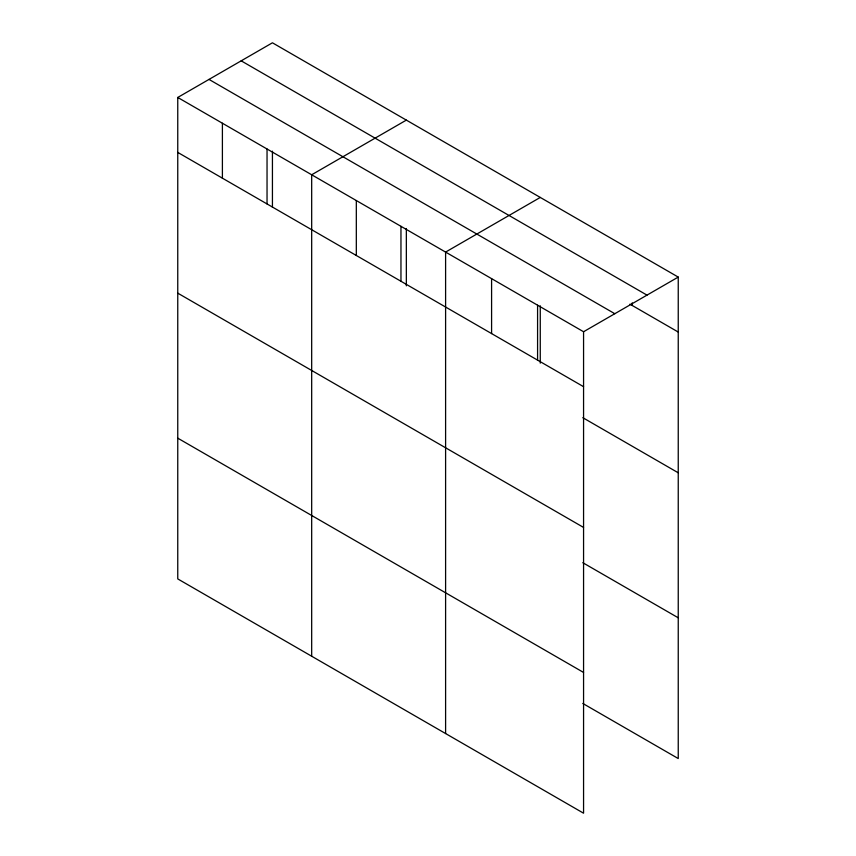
<?xml version="1.0" encoding="UTF-8"?>
<svg xmlns="http://www.w3.org/2000/svg" width="856" height="856" viewBox="0 0 856 856"><rect width="100%" height="100%" fill="white"/><g stroke="black" fill="none" stroke-linecap="round" stroke-linejoin="round"><path stroke-width="1.28" d="M177.759 97.456L583.567 331.743L583.567 813.2L177.759 578.913L177.759 97.456L272.433 42.8L678.241 277.087L678.241 758.544L582.808 703.45M406.343 120.118L311.68 174.774L311.68 656.231M540.264 197.436L445.601 252.081L445.601 733.538M583.567 331.743L678.241 277.087M241.189 60.84L646.997 295.127M629.941 304.158L678.241 332.042M209.003 79.415L614.811 313.713M177.759 152.4L583.567 386.687M582.808 417.685L678.241 472.79M177.759 293.148L583.567 527.435M582.808 562.702L678.241 617.797M177.759 438.165L583.567 672.452M632.242 302.864L632.242 305.485M540.264 305.806L540.264 363.147M537.579 305.196L537.579 360.141M491.59 278.639L491.59 333.583M406.343 228.499L406.343 285.84M400.961 226.316L400.961 281.26M356.321 200.539L356.321 255.495M272.433 151.18L272.433 207.216M267.04 148.998L267.04 203.942M222.4 123.232L222.4 178.176"/></g></svg>
